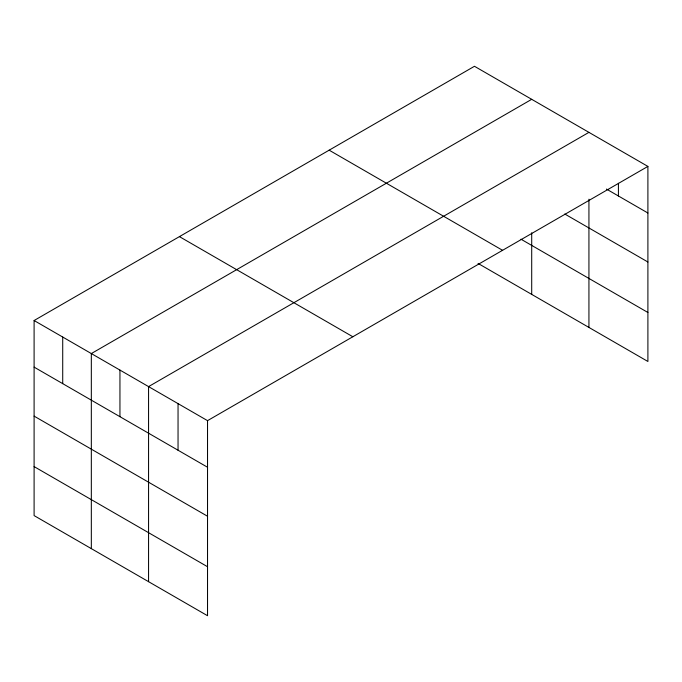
<?xml version="1.0" encoding="UTF-8"?>
<svg xmlns="http://www.w3.org/2000/svg" width="682" height="682" viewBox="0 0 682 682"><rect width="100%" height="100%" fill="white"/><g stroke="black" fill="none" stroke-linecap="round" stroke-linejoin="round"><path stroke-width="1.02" d="M647.9 166.408L474.467 66.282L34.1 320.523L34.1 515.592L207.533 615.718L207.533 420.649L647.9 166.408L647.9 361.477L478.048 263.414M588.933 199.204L588.933 327.437M531.704 99.325L91.328 353.566L91.328 548.635M588.933 132.359L148.565 386.609L148.565 581.678M606.443 189.067L647.9 213.006M564.79 214.02L647.9 261.999M520.971 239.203L647.9 312.484M329.15 150.176L502.574 250.311M179.426 236.62L352.85 336.755M34.1 320.523L207.533 420.649M34.1 367.121L207.533 467.255M34.1 416.122L207.533 516.248M34.1 466.599L207.533 566.725M618.421 183.279L618.421 195.99M531.704 232.775L531.704 294.394M178.045 403.633L178.045 450.231M119.947 370.087L119.947 416.685M62.718 337.044L62.718 383.642"/></g></svg>
